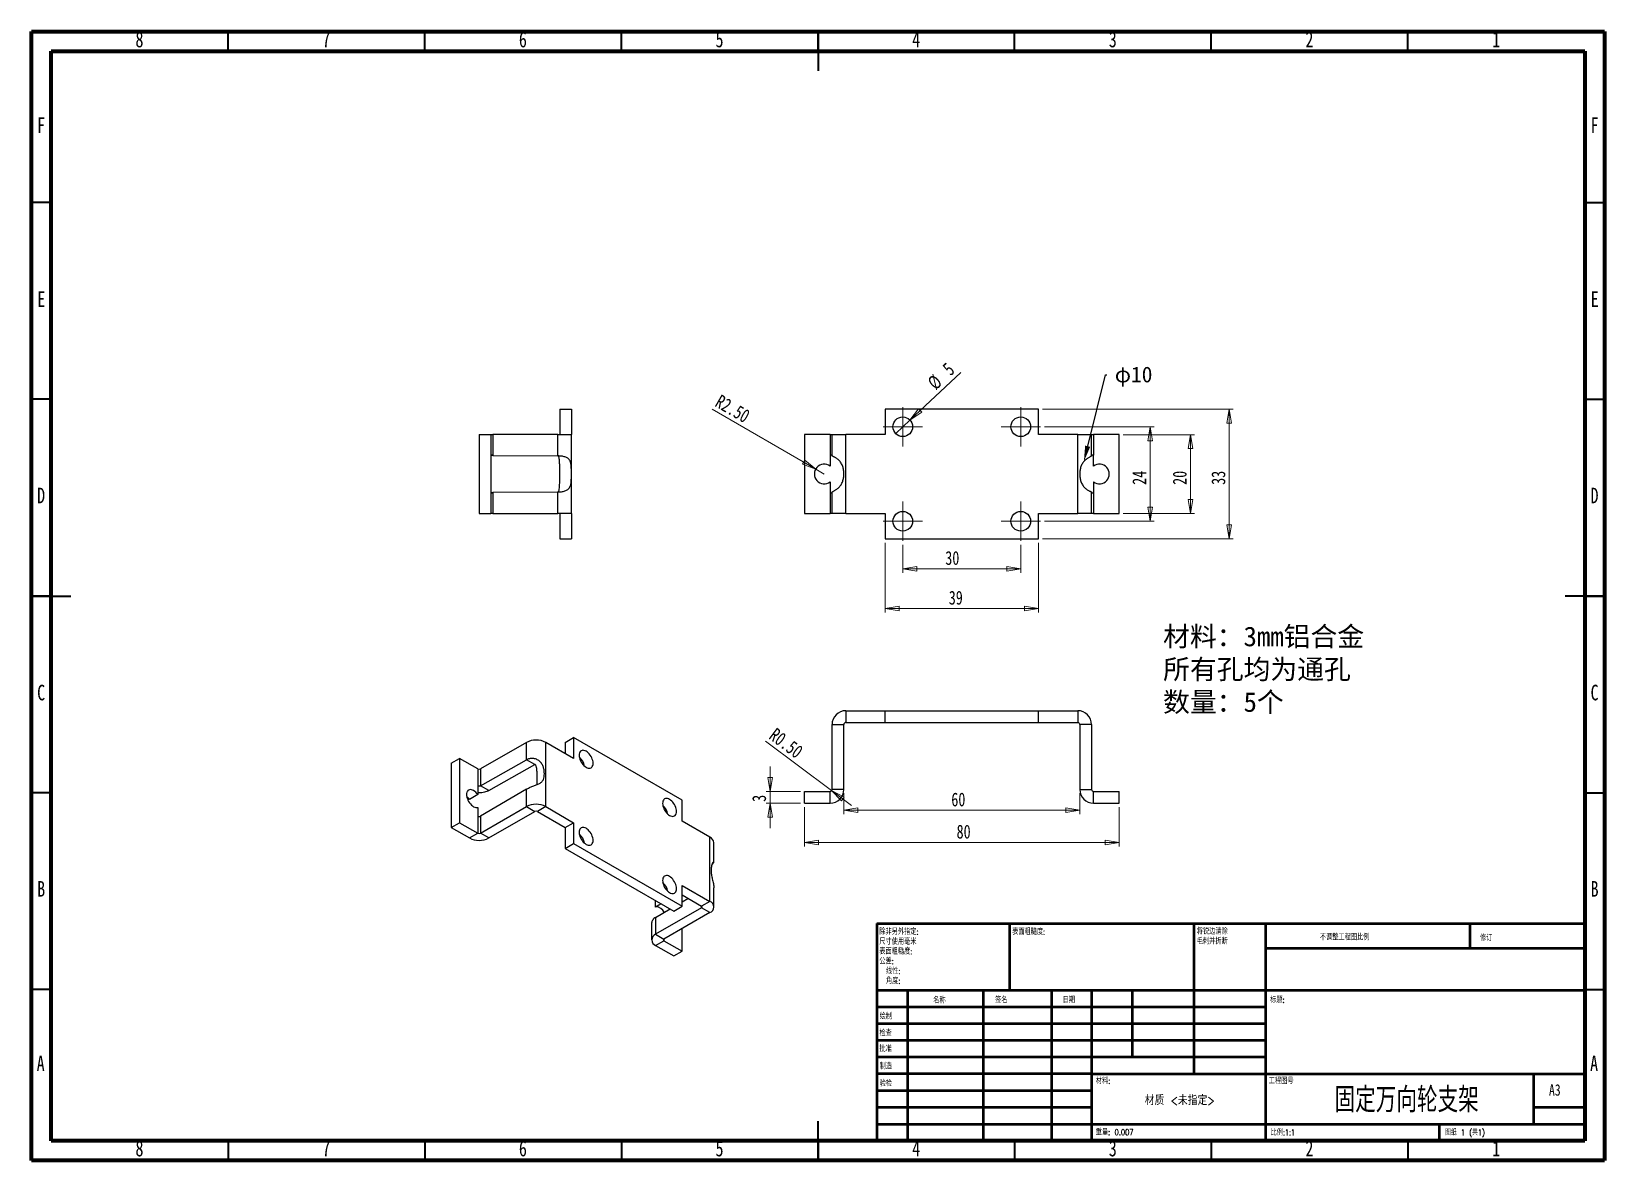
# Model space of a CAD drawing. Header units: millimetres. Extents: x 15 to 415, y 5 to 292.
import ezdxf
from ezdxf import colors
from ezdxf.entities.mleader import LeaderData, LeaderLine
from ezdxf.math import Vec2, Vec3

# ---------------------------------------------------------------- set-up
doc = ezdxf.new("R2010")
doc.units = ezdxf.units.MM
doc.styles.add('SLDTEXTSTYLE0', font='TXT', dxfattribs={"width": 0.75})
doc.styles.add('SLDTEXTSTYLE1', font='TXT', dxfattribs={"width": 0.75, "bigfont": 'bigfont'})
doc.styles.add('SLDTEXTSTYLE2', font='TXT', dxfattribs={"width": 0.694444, "bigfont": 'bigfont'})
doc.dimstyles.new('SLDDIMSTYLE0', dxfattribs={"dimtxt": 3.5, "dimasz": 3.556, "dimexe": 0, "dimexo": 0.0625, "dimgap": 0.875, "dimtad": 1, "dimrnd": 1e-09, "dimzin": 4, "dimdsep": 46, "dimtxsty": 'SLDTEXTSTYLE0', "dimblk1": 'CLOSED', "dimblk2": 'CLOSED', "dimsah": 1, "dimcen": 0, "dimadec": 0, "dimazin": 1, "dimtfac": 1, "dimtofl": 0, "dimtmove": 0, "dimatfit": 3, "dimldrblk": 'CLOSED', "dimfxl": 1, "dimfrac": 2, "dimtolj": 1, "dimtzin": 12, "dimarcsym": 0})
doc.dimstyles.new('SLDDIMSTYLE1', dxfattribs={"dimtxt": 3.5, "dimasz": 3.556, "dimexe": 0, "dimexo": 0.0625, "dimgap": 0.875, "dimtad": 1, "dimrnd": 1e-09, "dimzin": 12, "dimdsep": 46, "dimtxsty": 'SLDTEXTSTYLE0', "dimblk1": 'NONE', "dimblk2": 'CLOSED', "dimsah": 1, "dimcen": 0, "dimadec": 0, "dimazin": 3, "dimtfac": 1, "dimtmove": 0, "dimatfit": 3, "dimldrblk": 'NONE', "dimfxl": 1, "dimfrac": 2, "dimtolj": 1, "dimtzin": 12, "dimarcsym": 0})
doc.dimstyles.new('SLDDIMSTYLE2', dxfattribs={"dimtxt": 3.5, "dimasz": 3.556, "dimexe": 0, "dimexo": 0.0625, "dimgap": 0.875, "dimtad": 1, "dimrnd": 1e-09, "dimzin": 12, "dimdsep": 46, "dimtxsty": 'SLDTEXTSTYLE0', "dimblk1": 'CLOSED', "dimblk2": 'CLOSED', "dimsah": 1, "dimcen": 0.09, "dimadec": 0, "dimazin": 3, "dimtfac": 1, "dimtofl": 0, "dimtmove": 0, "dimatfit": 3, "dimldrblk": 'CLOSED', "dimfxl": 1, "dimfrac": 2, "dimtolj": 1, "dimtzin": 12, "dimarcsym": 0})
doc.dimstyles.new('SLDDIMSTYLE3', dxfattribs={"dimtxt": 3.5, "dimasz": 3.556, "dimexe": 0, "dimexo": 0.0625, "dimgap": 0.875, "dimtad": 1, "dimrnd": 1e-09, "dimzin": 12, "dimdsep": 46, "dimtxsty": 'SLDTEXTSTYLE0', "dimblk1": 'CLOSED', "dimblk2": 'CLOSED', "dimsah": 1, "dimcen": 0.09, "dimadec": 0, "dimazin": 3, "dimtfac": 1, "dimtmove": 0, "dimatfit": 0, "dimldrblk": 'CLOSED', "dimfxl": 1, "dimfrac": 2, "dimtolj": 1, "dimtzin": 12, "dimarcsym": 0})
doc.dimstyles.new('SLDDIMSTYLE4', dxfattribs={"dimtxt": 3.5, "dimasz": 3.556, "dimexe": 0, "dimexo": 0.0625, "dimgap": 0.875, "dimtad": 1, "dimrnd": 1e-09, "dimzin": 0, "dimdsep": 46, "dimtxsty": 'SLDTEXTSTYLE0', "dimblk1": 'CLOSED', "dimblk2": 'CLOSED', "dimsah": 1, "dimcen": 0, "dimadec": 0, "dimazin": 0, "dimtfac": 1, "dimtofl": 0, "dimtmove": 1, "dimatfit": 3, "dimldrblk": 'CLOSED', "dimfxl": 1, "dimfrac": 2, "dimtolj": 1, "dimtzin": 12, "dimarcsym": 0})

# ---------------------------------------------------------------- blocks, each defined once
blk = doc.blocks.new('SW_NOTE_0')
at = {"color": 0, "linetype": 'Continuous', "lineweight": 0, "char_height": 1.5, "attachment_point": 1, "style": 'SLDTEXTSTYLE1'}
for s, insert in [('除非另外指定:', (0, 1.93)), ('表面粗糙度:', (0, -3.07)), ('尺寸使用毫米', (0, -0.57)), ('公差:', (0, -5.57)), ('线性:', (1.69, -8.07)), ('角度:', (1.69, -10.57))]:
    blk.add_mtext(s, dxfattribs=dict(at, insert=insert))
blk = doc.blocks.new('SW_NOTE_1')
at = {"color": 0, "linetype": 'Continuous', "lineweight": 0, "char_height": 1.5, "attachment_point": 1, "style": 'SLDTEXTSTYLE1'}
for s, insert in [('将锐边清除', (0, 1.93)), ('毛刺并折断', (0, -0.57))]:
    blk.add_mtext(s, dxfattribs=dict(at, insert=insert))
blk = doc.blocks.new('_Closed')
at = {"color": 0, "linetype": 'ByBlock', "lineweight": -2}
for p, q in [((-1, 0.166667), (0, 0)), ((-1, 0.166667), (-1, -0.166667)), ((0, 0), (-1, -0.166667)), ((0, 0), (-1, 0))]:
    blk.add_line(p, q, dxfattribs=at)
blk = doc.blocks.new('_D')
at = {"color": 7, "linetype": 'Continuous', "lineweight": 18, "transparency": 16777216}
for q in [(188.07, 195.97), (216.57, 179.51)]:
    blk.add_line((214.41, 180.76), q, dxfattribs=at)
at = {"color": 7, "linetype": 'Continuous', "lineweight": 18, "transparency": 16777216, "xscale": 3.556, "yscale": 3.556, "rotation": 330.0000000000006}
blk.add_blockref('_Closed', (214.41, 180.76, 16.39), dxfattribs=at)
at = {"color": 7, "linetype": 'Continuous', "lineweight": 18, "transparency": 16777216, "insert": (190.31, 199.87), "char_height": 3.5, "attachment_point": 1, "rotation": 330, "style": 'SLDTEXTSTYLE0'}
blk.add_mtext('R2.50', dxfattribs=at)
blk = doc.blocks.new('_D_1')
at = {"color": 7, "linetype": 'Continuous', "lineweight": 18, "transparency": 16777216}
for q in [(251.31, 205.35), (234.75, 189.8)]:
    blk.add_line((238.39, 193.22), q, dxfattribs=at)
at = {"color": 7, "linetype": 'Continuous', "lineweight": 18, "transparency": 16777216, "xscale": 3.556, "yscale": 3.556, "rotation": 223.1980915607311}
blk.add_blockref('_Closed', (238.39, 193.22, 16.39), dxfattribs=at)
at = {"color": 7, "linetype": 'Continuous', "lineweight": 18, "transparency": 16777216, "char_height": 3.5, "attachment_point": 1, "rotation": 43.1981, "style": 'SLDTEXTSTYLE0'}
for s, insert in [('%%c', (242.52, 203.23)), ('5', (246.33, 206.88))]:
    blk.add_mtext(s, dxfattribs=dict(at, insert=insert))
blk = doc.blocks.new('_None')
blk = doc.blocks.new('_D_2')
at = {"color": 7, "linetype": 'Continuous', "lineweight": 18, "transparency": 16777216}
for p, q in [((232.07, 162.01), (232.07, 144.3)), ((271.07, 162.01), (271.07, 144.3)), ((232.07, 145.3), (271.07, 145.3))]:
    blk.add_line(p, q, dxfattribs=at)
at = {"color": 7, "linetype": 'Continuous', "lineweight": 18, "transparency": 16777216, "xscale": 3.556, "yscale": 3.556, "rotation": 180.0000000000004}
blk.add_blockref('_Closed', (232.07, 145.3, 16.39), dxfattribs=at)
at = {"color": 7, "linetype": 'Continuous', "lineweight": 18, "transparency": 16777216, "xscale": 3.556, "yscale": 3.556}
blk.add_blockref('_Closed', (271.07, 145.3, 16.39), dxfattribs=at)
at = {"color": 7, "linetype": 'Continuous', "lineweight": 18, "transparency": 16777216, "insert": (248.25, 149.82), "char_height": 3.5, "attachment_point": 1, "style": 'SLDTEXTSTYLE0'}
blk.add_mtext('39', dxfattribs=at)
blk = doc.blocks.new('_D_3')
at = {"color": 7, "linetype": 'Continuous', "lineweight": 18, "transparency": 16777216}
for p, q in [((236.57, 161.51), (236.57, 154.41)), ((266.57, 161.51), (266.57, 154.41)), ((236.57, 155.41), (266.57, 155.41))]:
    blk.add_line(p, q, dxfattribs=at)
at = {"color": 7, "linetype": 'Continuous', "lineweight": 18, "transparency": 16777216, "xscale": 3.556, "yscale": 3.556, "rotation": 180.0000000000004}
blk.add_blockref('_Closed', (236.57, 155.41, 16.39), dxfattribs=at)
at = {"color": 7, "linetype": 'Continuous', "lineweight": 18, "transparency": 16777216, "xscale": 3.556, "yscale": 3.556}
blk.add_blockref('_Closed', (266.57, 155.41, 16.39), dxfattribs=at)
at = {"color": 7, "linetype": 'Continuous', "lineweight": 18, "transparency": 16777216, "insert": (247.37, 159.92), "char_height": 3.5, "attachment_point": 1, "style": 'SLDTEXTSTYLE0'}
blk.add_mtext('30', dxfattribs=at)
blk = doc.blocks.new('_D_4')
at = {"color": 7, "linetype": 'Continuous', "lineweight": 18, "transparency": 16777216}
for p, q in [((272.07, 196.01), (320.57, 196.01)), ((319.57, 196.01), (319.57, 163.01)), ((272.07, 163.01), (320.57, 163.01))]:
    blk.add_line(p, q, dxfattribs=at)
at = {"color": 7, "linetype": 'Continuous', "lineweight": 18, "transparency": 16777216, "xscale": 3.556, "yscale": 3.556}
for p, rotation in [((319.57, 196.01, 16.39), 90.00000000000041), ((319.57, 163.01, 16.39), 270.0000000000004)]:
    blk.add_blockref('_Closed', p, dxfattribs=dict(at, rotation=rotation))
at = {"color": 7, "linetype": 'Continuous', "lineweight": 18, "transparency": 16777216, "insert": (315.06, 176.75), "char_height": 3.5, "attachment_point": 1, "rotation": 90, "style": 'SLDTEXTSTYLE0'}
blk.add_mtext('33', dxfattribs=at)
blk = doc.blocks.new('_D_5')
at = {"color": 7, "linetype": 'Continuous', "lineweight": 18, "transparency": 16777216}
for p, q in [((292.57, 189.51), (310.73, 189.51)), ((309.73, 189.51), (309.73, 169.51)), ((292.57, 169.51), (310.73, 169.51))]:
    blk.add_line(p, q, dxfattribs=at)
at = {"color": 7, "linetype": 'Continuous', "lineweight": 18, "transparency": 16777216, "xscale": 3.556, "yscale": 3.556}
for p, rotation in [((309.73, 189.51, 16.39), 90.00000000000041), ((309.73, 169.51, 16.39), 270.0000000000004)]:
    blk.add_blockref('_Closed', p, dxfattribs=dict(at, rotation=rotation))
at = {"color": 7, "linetype": 'Continuous', "lineweight": 18, "transparency": 16777216, "insert": (305.22, 176.75), "char_height": 3.5, "attachment_point": 1, "rotation": 90, "style": 'SLDTEXTSTYLE0'}
blk.add_mtext('20', dxfattribs=at)
blk = doc.blocks.new('_D_6')
at = {"color": 7, "linetype": 'Continuous', "lineweight": 18, "transparency": 16777216}
for p, q in [((272.57, 191.51), (300.46, 191.51)), ((299.46, 191.51), (299.46, 167.51)), ((272.57, 167.51), (300.46, 167.51))]:
    blk.add_line(p, q, dxfattribs=at)
at = {"color": 7, "linetype": 'Continuous', "lineweight": 18, "transparency": 16777216, "xscale": 3.556, "yscale": 3.556}
for p, rotation in [((299.46, 191.51, 16.39), 90.0000000000004), ((299.46, 167.51, 16.39), 270.0000000000004)]:
    blk.add_blockref('_Closed', p, dxfattribs=dict(at, rotation=rotation))
at = {"color": 7, "linetype": 'Continuous', "lineweight": 18, "transparency": 16777216, "insert": (294.95, 176.75), "char_height": 3.5, "attachment_point": 1, "rotation": 90, "style": 'SLDTEXTSTYLE0'}
blk.add_mtext('24', dxfattribs=at)
blk = doc.blocks.new('SW_CENTERMARKSYMBOL_0')
at = {"color": 0, "linetype": 'Continuous', "lineweight": 0}
for p, q in [((0, 2.5), (0, 5)), ((-2.5, 0), (-5, 0)), ((0, 0), (-2.5, 0)), ((0, 0), (0, 2.5)), ((0, 0), (0, -2.5)), ((0, 0), (2.5, 0)), ((2.5, 0), (5, 0)), ((0, -2.5), (0, -5))]:
    blk.add_line(p, q, dxfattribs=at)
blk = doc.blocks.new('SW_CENTERMARKSYMBOL_1')
at = {"color": 0, "linetype": 'Continuous', "lineweight": 0}
for p, q in [((0, 2.5), (0, 5)), ((-2.5, 0), (-5, 0)), ((0, 0), (-2.5, 0)), ((0, 0), (0, 2.5)), ((0, 0), (0, -2.5)), ((0, 0), (2.5, 0)), ((2.5, 0), (5, 0)), ((0, -2.5), (0, -5))]:
    blk.add_line(p, q, dxfattribs=at)
blk = doc.blocks.new('SW_CENTERMARKSYMBOL_2')
at = {"color": 0, "linetype": 'Continuous', "lineweight": 0}
for p, q in [((0, 2.5), (0, 5)), ((-2.5, 0), (-5, 0)), ((0, 0), (-2.5, 0)), ((0, 0), (0, 2.5)), ((0, 0), (0, -2.5)), ((0, 0), (2.5, 0)), ((2.5, 0), (5, 0)), ((0, -2.5), (0, -5))]:
    blk.add_line(p, q, dxfattribs=at)
blk = doc.blocks.new('SW_CENTERMARKSYMBOL_3')
at = {"color": 0, "linetype": 'Continuous', "lineweight": 0}
for p, q in [((0, 2.5), (0, 5)), ((-2.5, 0), (-5, 0)), ((0, 0), (-2.5, 0)), ((0, 0), (0, 2.5)), ((0, 0), (0, -2.5)), ((0, 0), (2.5, 0)), ((2.5, 0), (5, 0)), ((0, -2.5), (0, -5))]:
    blk.add_line(p, q, dxfattribs=at)
blk = doc.blocks.new('_D_7')
at = {"color": 7, "linetype": 'Continuous', "lineweight": 18, "transparency": 16777216}
for p, q in [((202.8, 98.84), (202.8, 105.19)), ((210.57, 98.84), (201.8, 98.84)), ((202.8, 95.84), (202.8, 98.84)), ((210.57, 95.84), (201.8, 95.84)), ((202.8, 95.84), (202.8, 89.49))]:
    blk.add_line(p, q, dxfattribs=at)
at = {"color": 7, "linetype": 'Continuous', "lineweight": 18, "transparency": 16777216, "xscale": 3.556, "yscale": 3.556}
for p, rotation in [((202.8, 98.84, 18.66), 270.0000000000002), ((202.8, 95.84, 18.66), 90.00000000000014)]:
    blk.add_blockref('_Closed', p, dxfattribs=dict(at, rotation=rotation))
at = {"color": 7, "linetype": 'Continuous', "lineweight": 18, "transparency": 16777216, "insert": (198.28, 96.17), "char_height": 3.5, "attachment_point": 1, "rotation": 90, "style": 'SLDTEXTSTYLE0'}
blk.add_mtext('3', dxfattribs=at)
blk = doc.blocks.new('_D_8')
at = {"color": 7, "linetype": 'Continuous', "lineweight": 18, "transparency": 16777216}
for p, q in [((211.57, 94.84), (211.57, 84.84)), ((291.57, 94.84), (291.57, 84.84)), ((211.57, 85.84), (291.57, 85.84))]:
    blk.add_line(p, q, dxfattribs=at)
at = {"color": 7, "linetype": 'Continuous', "lineweight": 18, "transparency": 16777216, "xscale": 3.556, "yscale": 3.556, "rotation": 180.0000000000004}
blk.add_blockref('_Closed', (211.57, 85.84, 18.66), dxfattribs=at)
at = {"color": 7, "linetype": 'Continuous', "lineweight": 18, "transparency": 16777216, "xscale": 3.556, "yscale": 3.556}
blk.add_blockref('_Closed', (291.57, 85.84, 18.66), dxfattribs=at)
at = {"color": 7, "linetype": 'Continuous', "lineweight": 18, "transparency": 16777216, "insert": (250.24, 90.35), "char_height": 3.5, "attachment_point": 1, "style": 'SLDTEXTSTYLE0'}
blk.add_mtext('80', dxfattribs=at)
blk = doc.blocks.new('_D_9')
at = {"color": 7, "linetype": 'Continuous', "lineweight": 18, "transparency": 16777216}
for p, q in [((221.57, 98.34), (221.57, 93.03)), ((281.57, 98.34), (281.57, 93.03)), ((221.57, 94.03), (281.57, 94.03))]:
    blk.add_line(p, q, dxfattribs=at)
at = {"color": 7, "linetype": 'Continuous', "lineweight": 18, "transparency": 16777216, "xscale": 3.556, "yscale": 3.556, "rotation": 180}
blk.add_blockref('_Closed', (221.57, 94.03, 18.66), dxfattribs=at)
at = {"color": 7, "linetype": 'Continuous', "lineweight": 18, "transparency": 16777216, "xscale": 3.556, "yscale": 3.556}
blk.add_blockref('_Closed', (281.57, 94.03, 18.66), dxfattribs=at)
at = {"color": 7, "linetype": 'Continuous', "lineweight": 18, "transparency": 16777216, "insert": (248.9, 98.54), "char_height": 3.5, "attachment_point": 1, "style": 'SLDTEXTSTYLE0'}
blk.add_mtext('60', dxfattribs=at)
blk = doc.blocks.new('_D_10')
at = {"color": 7, "linetype": 'Continuous', "lineweight": 18, "transparency": 16777216}
for q in [(201.68, 111.58), (223.56, 95.25)]:
    blk.add_line((218.47, 99.04), q, dxfattribs=at)
at = {"color": 7, "linetype": 'Continuous', "lineweight": 18, "transparency": 16777216, "xscale": 3.556, "yscale": 3.556, "rotation": 143.2605784037003}
blk.add_blockref('_Closed', (218.47, 99.04, 18.66), dxfattribs=at)
at = {"color": 7, "linetype": 'Continuous', "lineweight": 18, "transparency": 16777216, "insert": (204.39, 115.19), "char_height": 3.5, "attachment_point": 1, "rotation": 323.1296, "style": 'SLDTEXTSTYLE0'}
blk.add_mtext('R0.50', dxfattribs=at)

msp = doc.modelspace()

# ---------------------------------------------------------------- linework, layer by layer
at = {"color": 7, "linetype": 'Continuous', "lineweight": 70}
for p, q in [((15, 5), (15, 292)), ((15, 292), (415, 292)), ((415, 292), (415, 5)), ((20, 10), (20, 287)), ((20, 287), (410, 287)), ((410, 287), (410, 10)), ((410, 10), (20, 10)), ((415, 5), (15, 5))]:
    msp.add_line(p, q, dxfattribs=at)
at = {"color": 7, "linetype": 'Continuous', "lineweight": 35}
for p, q in [((65, 287), (65, 292)), ((115, 287), (115, 292)), ((165, 287), (165, 292)), ((215, 292), (215, 282)), ((215, 287), (215, 292)), ((265, 287), (265, 292)), ((315, 287), (315, 292)), ((365, 287), (365, 292)), ((20, 248.5), (15, 248.5)), ((410, 248.5), (415, 248.5)), ((20, 198.5), (15, 198.5)), ((410, 198.5), (415, 198.5)), ((15, 148.5), (25, 148.5)), ((20, 148.5), (15, 148.5)), ((415, 148.5), (405, 148.5)), ((410, 148.5), (415, 148.5)), ((20, 98.5), (15, 98.5)), ((410, 98.5), (415, 98.5)), ((20, 48.5), (15, 48.5)), ((410, 48.5), (415, 48.5)), ((215, 5), (215, 15)), ((65, 10), (65, 5)), ((115, 10), (115, 5)), ((165, 10), (165, 5)), ((215, 10), (215, 5)), ((265, 10), (265, 5)), ((315, 10), (315, 5)), ((365, 10), (365, 5))]:
    msp.add_line(p, q, dxfattribs=at)
at = {"color": 7, "linetype": 'Continuous', "lineweight": 25}
for p, q in [((149.333, 196.012), (152.333, 196.012)), ((149.333, 196.012), (149.333, 189.512)), ((152.333, 196.012), (152.333, 189.512)), ((232.069, 196.012), (232.069, 189.512)), ((271.069, 196.012), (232.069, 196.012)), ((271.069, 189.512), (271.069, 196.012)), ((128.834, 189.512), (128.834, 169.512)), ((128.834, 189.512), (131.834, 189.512)), ((131.834, 189.512), (131.834, 169.512)), ((131.834, 189.512), (132.334, 189.512)), ((132.334, 189.512), (132.334, 184.252)), ((148.833, 189.512), (132.334, 189.512)), ((148.833, 184.095), (148.833, 189.512)), ((148.833, 189.512), (152.333, 189.512)), ((152.333, 169.512), (152.333, 189.512)), ((211.572, 189.512), (211.572, 169.512)), ((218.071, 189.512), (211.572, 189.512)), ((218.071, 189.512), (218.071, 184.282)), ((218.071, 189.512), (218.571, 189.512)), ((218.571, 184.095), (218.571, 189.512)), ((218.571, 189.512), (222.071, 189.512)), ((222.071, 169.512), (222.071, 189.512)), ((232.069, 189.512), (222.071, 189.512)), ((281.068, 189.512), (271.069, 189.512)), ((281.068, 169.512), (281.068, 189.512)), ((281.068, 189.512), (284.568, 189.512)), ((284.568, 184.095), (284.568, 189.512)), ((284.568, 189.512), (285.068, 189.512)), ((285.068, 189.512), (285.068, 184.282)), ((291.567, 189.512), (285.068, 189.512)), ((291.567, 169.512), (291.567, 189.512)), ((132.334, 184.252), (131.834, 184.255)), ((132.334, 184.252), (148.833, 184.095)), ((218.071, 184.282), (218.071, 181.513)), ((285.068, 181.513), (285.068, 184.282)), ((218.071, 177.512), (218.071, 174.742)), ((285.068, 177.512), (285.068, 174.742)), ((131.834, 174.77), (132.334, 174.772)), ((148.833, 174.929), (132.334, 174.772)), ((132.334, 174.772), (132.334, 169.512)), ((148.833, 169.512), (148.833, 174.929)), ((218.071, 174.742), (218.071, 169.512)), ((218.571, 169.512), (218.571, 174.929)), ((284.568, 169.512), (284.568, 174.929)), ((285.068, 174.742), (285.068, 169.512)), ((128.834, 169.512), (131.834, 169.512)), ((132.334, 169.512), (131.834, 169.512)), ((132.334, 169.512), (148.833, 169.512)), ((152.333, 169.512), (148.833, 169.512)), ((149.333, 169.512), (149.333, 163.012)), ((152.333, 169.512), (152.333, 163.012)), ((211.572, 169.512), (218.071, 169.512)), ((218.571, 169.512), (218.071, 169.512)), ((222.071, 169.512), (218.571, 169.512)), ((222.071, 169.512), (232.069, 169.512)), ((232.069, 169.512), (232.069, 163.012)), ((271.069, 169.512), (281.068, 169.512)), ((271.069, 163.012), (271.069, 169.512)), ((284.568, 169.512), (281.068, 169.512)), ((285.068, 169.512), (284.568, 169.512)), ((285.068, 169.512), (291.567, 169.512)), ((149.333, 163.012), (152.333, 163.012)), ((232.069, 163.012), (271.069, 163.012)), ((222.071, 119.344), (222.071, 116.344)), ((222.071, 119.344), (232.069, 119.344)), ((222.071, 116.344), (232.069, 116.344)), ((232.069, 119.344), (271.069, 119.344)), ((232.069, 116.344), (232.069, 119.344)), ((232.069, 116.344), (271.069, 116.344)), ((271.069, 116.344), (271.069, 119.344)), ((271.069, 119.344), (281.068, 119.344)), ((271.069, 116.344), (281.068, 116.344)), ((281.068, 119.344), (281.068, 116.344)), ((150.739, 111.287), (152.86, 112.511)), ((152.86, 112.511), (152.86, 107.204)), ((180.437, 96.591), (152.86, 112.511)), ((218.571, 99.345), (218.571, 115.844)), ((218.571, 115.844), (221.571, 115.844)), ((221.571, 99.345), (221.571, 115.844)), ((284.568, 115.844), (281.568, 115.844)), ((281.568, 115.844), (281.568, 99.345)), ((284.568, 115.844), (284.568, 99.345)), ((140.84, 111.285), (129.174, 104.55)), ((140.84, 106.862), (140.84, 111.285)), ((152.86, 107.204), (145.79, 111.285)), ((145.79, 94.954), (145.79, 111.285)), ((150.739, 111.287), (150.739, 108.428)), ((121.75, 105.979), (123.871, 107.203)), ((121.75, 105.979), (121.75, 89.648)), ((123.871, 107.203), (123.871, 90.872)), ((128.467, 104.55), (123.871, 107.203)), ((128.467, 104.55), (128.467, 100.28)), ((129.174, 100.255), (140.84, 106.862)), ((129.174, 104.55), (129.174, 100.255)), ((131.295, 99.031), (142.962, 105.637)), ((142.962, 105.637), (140.84, 106.862)), ((128.467, 100.28), (128.467, 98.018)), ((131.295, 99.031), (129.174, 100.255)), ((127.197, 97.285), (126.345, 96.794)), ((128.467, 98.018), (127.197, 97.285)), ((140.84, 99.378), (129.174, 92.514)), ((140.84, 94.954), (140.84, 99.378)), ((180.437, 91.284), (180.437, 96.591)), ((211.572, 95.845), (211.572, 98.845)), ((211.572, 98.845), (218.071, 98.845)), ((218.071, 95.845), (218.071, 98.845)), ((221.571, 99.345), (218.571, 99.345)), ((281.568, 99.345), (284.568, 99.345)), ((285.068, 95.845), (285.068, 98.845)), ((285.068, 98.845), (291.567, 98.845)), ((291.567, 95.845), (291.567, 98.845)), ((128.467, 94.751), (128.467, 92.49)), ((128.467, 92.49), (128.467, 88.219)), ((129.174, 88.219), (140.84, 94.954)), ((129.174, 92.514), (129.174, 88.219)), ((131.295, 86.995), (142.962, 93.73)), ((140.84, 94.954), (142.962, 93.73)), ((145.79, 94.954), (143.669, 93.73)), ((143.669, 93.73), (150.739, 89.648)), ((145.79, 94.954), (152.86, 90.873)), ((211.572, 95.845), (218.071, 95.845)), ((285.068, 95.845), (291.567, 95.845)), ((121.75, 89.648), (123.871, 90.872)), ((121.75, 89.648), (126.345, 86.995)), ((123.871, 90.872), (128.467, 88.219)), ((126.345, 86.995), (128.467, 88.219)), ((131.295, 86.995), (129.174, 88.219)), ((150.739, 89.648), (152.86, 90.873)), ((150.739, 89.648), (150.739, 84.341)), ((152.86, 90.873), (152.86, 85.566)), ((187.507, 87.203), (180.437, 91.284)), ((150.739, 84.341), (152.86, 85.566)), ((150.739, 84.341), (178.316, 68.421)), ((152.86, 85.566), (180.437, 69.646)), ((187.507, 70.872), (187.507, 87.203)), ((188.532, 80.863), (188.532, 85.774)), ((175.619, 75.615), (175.555, 75.579)), ((176.749, 73.83), (176.535, 73.708)), ((180.437, 74.953), (187.507, 70.872)), ((180.437, 69.646), (180.437, 74.953)), ((180.437, 72.504), (185.386, 69.647)), ((188.532, 69.443), (188.532, 74.302)), ((173.719, 69.445), (173.719, 71.075)), ((174.494, 69.893), (173.719, 69.445)), ((185.386, 69.239), (173.719, 62.504)), ((173.719, 66.799), (177.388, 68.957)), ((175.13, 70.26), (174.494, 69.893)), ((187.507, 68.014), (175.84, 61.279)), ((178.316, 68.421), (180.437, 69.646)), ((180.437, 70.751), (181.941, 71.636)), ((187.507, 70.872), (185.386, 69.647)), ((185.386, 69.239), (185.386, 69.647)), ((187.507, 68.014), (185.386, 69.239)), ((172.694, 65.37), (172.694, 61.075)), ((173.719, 66.799), (173.719, 62.504)), ((173.719, 62.504), (175.84, 61.279)), ((173.719, 59.646), (175.84, 60.871)), ((175.84, 61.279), (175.84, 60.871)), ((175.84, 60.871), (180.436, 58.218)), ((180.436, 58.218), (180.436, 63.932)), ((173.719, 59.646), (178.315, 56.993)), ((178.315, 56.993), (180.436, 58.218))]:
    msp.add_line(p, q, dxfattribs=at)
at = {"color": 7, "linetype": 'Continuous', "lineweight": 50}
for p, q in [((230, 65.25), (410, 65.25)), ((230, 65.25), (230, 10)), ((263.8, 48.25), (263.8, 65.25)), ((310.6, 65.25), (310.6, 27)), ((328.8, 65.25), (328.8, 10)), ((380.8, 58.875), (380.8, 65.25)), ((410, 58.875), (328.8, 58.875)), ((410, 48.25), (230, 48.25)), ((237.8, 48.25), (237.8, 10)), ((256.991, 48.25), (256.991, 10)), ((274.399, 48.25), (274.399, 10)), ((284.6, 10), (284.6, 48.25)), ((295, 31.25), (295, 48.25)), ((328.8, 44), (230, 44)), ((328.8, 39.75), (230, 39.75)), ((328.8, 35.5), (230, 35.5)), ((328.8, 31.25), (230, 31.25)), ((284.6, 27), (230, 27)), ((284.6, 27), (410, 27)), ((397, 14.25), (397, 27)), ((284.6, 22.75), (230, 22.75)), ((284.6, 18.5), (230, 18.5)), ((410, 18.5), (397, 18.5)), ((230, 14.25), (410, 14.25)), ((373, 10), (373, 14.25))]:
    msp.add_line(p, q, dxfattribs=at)
at = {"color": 7, "linetype": 'Continuous', "lineweight": 25, "flags": 128}
for points in [[(157.81, 105.98), (157.788, 106.311), (157.723, 106.66), (157.617, 107.018), (157.472, 107.374), (157.292, 107.722), (157.081, 108.052), (156.845, 108.356), (156.588, 108.626), (156.319, 108.857), (156.042, 109.041), (155.766, 109.176), (155.496, 109.257), (155.24, 109.282), (155.003, 109.251), (154.792, 109.165), (154.612, 109.026), (154.467, 108.836), (154.361, 108.601), (154.296, 108.327), (154.274, 108.021), (154.296, 107.689), (154.361, 107.34), (154.467, 106.983), (154.612, 106.626), (154.792, 106.278), (155.003, 105.948), (155.24, 105.644), (155.496, 105.374), (155.766, 105.143), (156.042, 104.959), (156.319, 104.824), (156.588, 104.743), (156.845, 104.718), (157.081, 104.749), (157.292, 104.835), (157.472, 104.975), (157.617, 105.164), (157.723, 105.399), (157.788, 105.673), (157.81, 105.98)], [(128.467, 98.018), (128.231, 98.327), (127.974, 98.602), (127.703, 98.838), (127.425, 99.027), (127.147, 99.166), (126.874, 99.251), (126.616, 99.279), (126.376, 99.25), (126.163, 99.166), (125.981, 99.027), (125.834, 98.837), (125.726, 98.602), (125.661, 98.326), (125.639, 98.017), (125.661, 97.683), (125.726, 97.332), (125.834, 96.972), (125.981, 96.613), (126.163, 96.264), (126.376, 95.932), (126.616, 95.628), (126.874, 95.357), (127.147, 95.128), (127.425, 94.945), (127.703, 94.813), (127.974, 94.736), (128.231, 94.715), (128.467, 94.751)], [(179.023, 93.733), (179.001, 94.065), (178.937, 94.414), (178.83, 94.771), (178.685, 95.128), (178.505, 95.476), (178.294, 95.806), (178.058, 96.109), (177.802, 96.38), (177.532, 96.61), (177.255, 96.795), (176.979, 96.93), (176.709, 97.011), (176.453, 97.036), (176.216, 97.005), (176.005, 96.919), (175.825, 96.779), (175.68, 96.59), (175.574, 96.355), (175.509, 96.081), (175.487, 95.774), (175.509, 95.443), (175.574, 95.094), (175.68, 94.736), (175.825, 94.38), (176.005, 94.032), (176.216, 93.702), (176.453, 93.398), (176.709, 93.128), (176.979, 92.897), (177.255, 92.713), (177.532, 92.578), (177.802, 92.497), (178.058, 92.472), (178.294, 92.503), (178.505, 92.589), (178.685, 92.728), (178.83, 92.918), (178.937, 93.153), (179.001, 93.427), (179.023, 93.733)], [(157.81, 86.383), (157.788, 86.714), (157.723, 87.063), (157.617, 87.421), (157.472, 87.777), (157.292, 88.125), (157.081, 88.455), (156.845, 88.759), (156.588, 89.029), (156.319, 89.26), (156.042, 89.444), (155.766, 89.579), (155.496, 89.66), (155.24, 89.685), (155.003, 89.654), (154.792, 89.568), (154.612, 89.429), (154.467, 89.239), (154.361, 89.004), (154.296, 88.73), (154.274, 88.424), (154.296, 88.092), (154.361, 87.743), (154.467, 87.386), (154.612, 87.029), (154.792, 86.681), (155.003, 86.351), (155.24, 86.048), (155.496, 85.777), (155.766, 85.546), (156.042, 85.362), (156.319, 85.227), (156.588, 85.146), (156.845, 85.121), (157.081, 85.152), (157.292, 85.238), (157.472, 85.378), (157.617, 85.567), (157.723, 85.802), (157.788, 86.076), (157.81, 86.383)], [(179.023, 74.136), (179.001, 74.468), (178.937, 74.817), (178.83, 75.174), (178.685, 75.531), (178.505, 75.879), (178.294, 76.209), (178.058, 76.512), (177.802, 76.783), (177.532, 77.014), (177.255, 77.198), (176.979, 77.333), (176.709, 77.414), (176.453, 77.439), (176.216, 77.408), (176.005, 77.322), (175.825, 77.182), (175.68, 76.993), (175.574, 76.758), (175.509, 76.484), (175.487, 76.177), (175.509, 75.846), (175.574, 75.497), (175.68, 75.139), (175.825, 74.783), (176.005, 74.435), (176.216, 74.105), (176.453, 73.801), (176.709, 73.531), (176.979, 73.3), (177.255, 73.116), (177.532, 72.981), (177.802, 72.9), (178.058, 72.875), (178.294, 72.906), (178.505, 72.992), (178.685, 73.131), (178.83, 73.321), (178.937, 73.556), (179.001, 73.83), (179.023, 74.136)]]:
    msp.add_lwpolyline(points, dxfattribs=at)
at = {"color": 7, "linetype": 'Continuous', "lineweight": 25}
for centre in [(236.569, 191.512), (266.569, 191.512), (236.569, 167.512), (266.569, 167.512)]:
    msp.add_circle(centre, 2.5, dxfattribs=at)
for centre, radius, start, end in [((216.572, 179.512), 2.5, 53.15291, 306.84709), ((286.567, 179.512), 2.5, 233.15291, 126.84709), ((222.071, 115.844), 3.5, 90, 180), ((222.071, 115.844), 0.5, 90, 180), ((281.068, 115.844), 3.5, 0, 90), ((281.068, 115.844), 0.5, 360, 90), ((143.315, 106.533), 5.358, 62.49143, 117.50857), ((128.82, 105.233), 0.769, 242.60967, 297.39033), ((151.651, 104.465), 4.067, 11.00942, 48.9852), ((123.23, 94.664), 3.774, 34.36596, 49.43548), ((218.071, 99.345), 3.5, 270, 0), ((218.071, 99.345), 0.5, 270, 0), ((285.068, 99.345), 3.5, 180, 270), ((285.068, 99.345), 0.5, 180, 270), ((143.315, 90.202), 5.358, 62.49143, 117.50857), ((143.315, 93.047), 0.769, 62.60967, 117.39033), ((172.864, 92.219), 4.067, 11.00942, 48.9852), ((128.82, 88.902), 0.769, 242.60967, 297.39033), ((128.82, 91.747), 5.358, 242.49143, 297.50857), ((151.651, 84.868), 4.067, 11.00942, 48.9852), ((186.796, 85.61), 1.744, 5.38826, 65.93188), ((172.864, 72.622), 4.067, 11.00942, 48.9852), ((173.803, 67.107), 2.34, 24.98785, 92.04485), ((185.308, 69.443), 0.218, 290.78342, 69.21658), ((186.951, 69.443), 1.533, 291.26827, 68.73173), ((174.275, 61.075), 1.533, 111.26827, 248.73173), ((175.918, 61.075), 0.218, 110.78342, 249.21658)]:
    msp.add_arc(centre, radius, start, end, dxfattribs=at)
for points, knots in [([(132.334, 184.252), (132.203, 184.257), (132.073, 184.262), (131.887, 184.272), (131.834, 184.277), (131.834, 184.282)], [0, 0, 0, 0, 0.5, 0.5, 1, 1, 1, 1]), ([(148.833, 174.929), (149.157, 174.944), (149.473, 174.971), (149.934, 175.039), (150.086, 175.067), (150.374, 175.131), (150.512, 175.169), (150.777, 175.255), (150.904, 175.305), (151.139, 175.418), (151.248, 175.481), (151.548, 175.693), (151.714, 175.868), (151.966, 176.278), (152.056, 176.52), (152.15, 176.918), (152.174, 177.056), (152.215, 177.344), (152.231, 177.494), (152.267, 177.947), (152.28, 178.258), (152.295, 178.895), (152.297, 179.218), (152.297, 179.856), (152.294, 180.174), (152.284, 180.648), (152.279, 180.805), (152.265, 181.12), (152.256, 181.276), (152.221, 181.733), (152.185, 182.024), (152.063, 182.563), (151.978, 182.802), (151.791, 183.114), (151.719, 183.211), (151.556, 183.384), (151.466, 183.461), (151.266, 183.601), (151.155, 183.664), (150.919, 183.773), (150.793, 183.819), (150.527, 183.901), (150.386, 183.935), (150.094, 183.993), (149.944, 184.016), (149.483, 184.072), (149.158, 184.091), (148.833, 184.095)], [0, 0, 0, 0, 0.0625, 0.0625, 0.09375, 0.09375, 0.125, 0.125, 0.15625, 0.15625, 0.1875, 0.1875, 0.25, 0.25, 0.3125, 0.3125, 0.34375, 0.34375, 0.375, 0.375, 0.4375, 0.4375, 0.5, 0.5, 0.5625, 0.5625, 0.59375, 0.59375, 0.625, 0.625, 0.6875, 0.6875, 0.75, 0.75, 0.78125, 0.78125, 0.8125, 0.8125, 0.84375, 0.84375, 0.875, 0.875, 0.90625, 0.90625, 0.9375, 0.9375, 1, 1, 1, 1]), ([(148.833, 174.929), (148.882, 174.944), (148.924, 174.973), (148.995, 175.042), (149.024, 175.083), (149.097, 175.21), (149.13, 175.303), (149.207, 175.584), (149.233, 175.777), (149.292, 176.361), (149.304, 176.758), (149.32, 177.548), (149.323, 177.944), (149.327, 178.735), (149.328, 179.131), (149.328, 179.923), (149.327, 180.319), (149.324, 181.112), (149.321, 181.508), (149.305, 182.299), (149.295, 182.694), (149.239, 183.279), (149.215, 183.474), (149.139, 183.754), (149.108, 183.844), (149.033, 183.968), (149.003, 184.007), (148.929, 184.069), (148.883, 184.091), (148.833, 184.095)], [0, 0, 0, 0, 0.015625, 0.015625, 0.03125, 0.03125, 0.0625, 0.0625, 0.125, 0.125, 0.25, 0.25, 0.375, 0.375, 0.5, 0.5, 0.625, 0.625, 0.75, 0.75, 0.875, 0.875, 0.9375, 0.9375, 0.96875, 0.96875, 0.984375, 0.984375, 1, 1, 1, 1]), ([(218.571, 184.252), (218.571, 184.257), (218.517, 184.262), (218.332, 184.272), (218.202, 184.277), (218.071, 184.282)], [0, 0, 0, 0, 0.5, 0.5, 1, 1, 1, 1]), ([(218.571, 174.929), (218.571, 174.944), (218.615, 174.971), (218.745, 175.039), (218.799, 175.067), (218.925, 175.131), (218.996, 175.169), (219.156, 175.255), (219.245, 175.305), (219.434, 175.418), (219.534, 175.481), (219.844, 175.693), (220.068, 175.868), (220.491, 176.278), (220.694, 176.52), (220.95, 176.918), (221.028, 177.056), (221.168, 177.344), (221.23, 177.494), (221.389, 177.947), (221.462, 178.258), (221.554, 178.895), (221.573, 179.218), (221.572, 179.856), (221.553, 180.174), (221.486, 180.648), (221.458, 180.805), (221.386, 181.12), (221.342, 181.276), (221.187, 181.733), (221.05, 182.024), (220.712, 182.563), (220.516, 182.802), (220.197, 183.114), (220.086, 183.211), (219.869, 183.384), (219.761, 183.461), (219.551, 183.601), (219.448, 183.664), (219.256, 183.773), (219.167, 183.819), (219.005, 183.901), (218.93, 183.935), (218.802, 183.993), (218.748, 184.016), (218.617, 184.072), (218.571, 184.091), (218.571, 184.095)], [0, 0, 0, 0, 0.0625, 0.0625, 0.09375, 0.09375, 0.125, 0.125, 0.15625, 0.15625, 0.1875, 0.1875, 0.25, 0.25, 0.3125, 0.3125, 0.34375, 0.34375, 0.375, 0.375, 0.4375, 0.4375, 0.5, 0.5, 0.5625, 0.5625, 0.59375, 0.59375, 0.625, 0.625, 0.6875, 0.6875, 0.75, 0.75, 0.78125, 0.78125, 0.8125, 0.8125, 0.84375, 0.84375, 0.875, 0.875, 0.90625, 0.90625, 0.9375, 0.9375, 1, 1, 1, 1]), ([(284.568, 184.095), (284.568, 184.081), (284.524, 184.054), (284.394, 183.985), (284.34, 183.958), (284.214, 183.893), (284.142, 183.856), (283.983, 183.769), (283.893, 183.719), (283.704, 183.606), (283.605, 183.543), (283.295, 183.332), (283.07, 183.157), (282.648, 182.747), (282.445, 182.504), (282.189, 182.107), (282.111, 181.969), (281.971, 181.681), (281.909, 181.531), (281.749, 181.078), (281.677, 180.767), (281.585, 180.13), (281.566, 179.807), (281.567, 179.169), (281.586, 178.851), (281.652, 178.377), (281.681, 178.219), (281.753, 177.905), (281.797, 177.748), (281.952, 177.292), (282.088, 177.001), (282.427, 176.461), (282.623, 176.223), (282.942, 175.911), (283.053, 175.814), (283.27, 175.641), (283.378, 175.563), (283.588, 175.424), (283.691, 175.361), (283.883, 175.252), (283.972, 175.205), (284.134, 175.124), (284.208, 175.089), (284.337, 175.032), (284.39, 175.008), (284.522, 174.952), (284.568, 174.934), (284.568, 174.929)], [0, 0, 0, 0, 0.0625, 0.0625, 0.09375, 0.09375, 0.125, 0.125, 0.15625, 0.15625, 0.1875, 0.1875, 0.25, 0.25, 0.3125, 0.3125, 0.34375, 0.34375, 0.375, 0.375, 0.4375, 0.4375, 0.5, 0.5, 0.5625, 0.5625, 0.59375, 0.59375, 0.625, 0.625, 0.6875, 0.6875, 0.75, 0.75, 0.78125, 0.78125, 0.8125, 0.8125, 0.84375, 0.84375, 0.875, 0.875, 0.90625, 0.90625, 0.9375, 0.9375, 1, 1, 1, 1]), ([(285.068, 184.282), (284.937, 184.277), (284.807, 184.272), (284.622, 184.262), (284.568, 184.257), (284.568, 184.252)], [0, 0, 0, 0, 0.5, 0.5, 1, 1, 1, 1]), ([(131.834, 174.742), (131.834, 174.747), (131.887, 174.752), (132.073, 174.762), (132.203, 174.767), (132.334, 174.772)], [0, 0, 0, 0, 0.5, 0.5, 1, 1, 1, 1]), ([(218.071, 174.742), (218.202, 174.747), (218.332, 174.752), (218.517, 174.762), (218.571, 174.767), (218.571, 174.772)], [0, 0, 0, 0, 0.5, 0.5, 1, 1, 1, 1]), ([(284.568, 174.772), (284.568, 174.767), (284.622, 174.762), (284.807, 174.752), (284.937, 174.747), (285.068, 174.742)], [0, 0, 0, 0, 0.5, 0.5, 1, 1, 1, 1]), ([(140.84, 99.378), (141.07, 99.522), (141.325, 99.655), (141.742, 99.846), (141.888, 99.908), (142.18, 100.027), (142.329, 100.085), (142.629, 100.198), (142.782, 100.255), (143.082, 100.366), (143.229, 100.421), (143.661, 100.59), (143.936, 100.709), (144.413, 100.974), (144.621, 101.126), (144.868, 101.384), (144.941, 101.475), (145.068, 101.67), (145.124, 101.773), (145.262, 102.093), (145.322, 102.323), (145.398, 102.811), (145.413, 103.068), (145.412, 103.589), (145.397, 103.856), (145.342, 104.266), (145.319, 104.404), (145.258, 104.684), (145.22, 104.827), (145.086, 105.248), (144.964, 105.527), (144.638, 106.056), (144.44, 106.296), (144.082, 106.605), (143.952, 106.699), (143.684, 106.863), (143.544, 106.934), (143.254, 107.052), (143.102, 107.099), (142.8, 107.17), (142.648, 107.194), (142.345, 107.218), (142.193, 107.219), (141.896, 107.199), (141.752, 107.179), (141.333, 107.09), (141.071, 106.991), (140.84, 106.862)], [0, 0, 0, 0, 0.0625, 0.0625, 0.09375, 0.09375, 0.125, 0.125, 0.15625, 0.15625, 0.1875, 0.1875, 0.25, 0.25, 0.3125, 0.3125, 0.34375, 0.34375, 0.375, 0.375, 0.4375, 0.4375, 0.5, 0.5, 0.5625, 0.5625, 0.59375, 0.59375, 0.625, 0.625, 0.6875, 0.6875, 0.75, 0.75, 0.78125, 0.78125, 0.8125, 0.8125, 0.84375, 0.84375, 0.875, 0.875, 0.90625, 0.90625, 0.9375, 0.9375, 1, 1, 1, 1]), ([(143.583, 100.565), (143.591, 100.73), (143.627, 101.465), (143.618, 102.535), (143.579, 103.664), (143.519, 104.358), (143.447, 104.828), (143.37, 105.145), (143.285, 105.381), (143.197, 105.539), (143.101, 105.626), (143.03, 105.657), (142.982, 105.643), (142.962, 105.637)], [0, 0, 0, 0, 0.0956666, 0.4269356, 0.6080367, 0.7301114, 0.8129115, 0.8696828, 0.9092273, 0.9529616, 0.9699405, 0.9870838, 1, 1, 1, 1]), ([(129.174, 100.255), (129.081, 100.206), (128.951, 100.179), (128.689, 100.187), (128.559, 100.222), (128.467, 100.28)], [0, 0, 0, 0, 0.5, 0.5, 1, 1, 1, 1]), ([(131.295, 99.031), (131.124, 98.944), (130.781, 98.769), (130.167, 98.587), (129.508, 98.476), (128.929, 98.437), (128.584, 98.464), (128.467, 98.473)], [0, 0, 0, 0, 0.2213473, 0.4426946, 0.6640419, 0.8853892, 1, 1, 1, 1]), ([(128.467, 92.49), (128.559, 92.441), (128.689, 92.414), (128.951, 92.422), (129.081, 92.457), (129.174, 92.514)], [0, 0, 0, 0, 0.5, 0.5, 1, 1, 1, 1]), ([(188.024, 80.251), (188.071, 80.285), (188.217, 80.39), (188.378, 80.56), (188.504, 80.738), (188.544, 80.869), (188.513, 80.936), (188.427, 80.925), (188.308, 80.83), (188.179, 80.649), (188.043, 80.362), (187.922, 79.941), (187.835, 79.296), (187.826, 78.618), (187.871, 77.95), (187.94, 77.417), (188.045, 76.856), (188.18, 76.276), (188.329, 75.679), (188.452, 75.119), (188.525, 74.653), (188.525, 74.402), (188.525, 74.302)], [0, 0, 0, 0, 0.02238906, 0.06950619, 0.11805109, 0.16404752, 0.21144264, 0.25627901, 0.30244804, 0.34681218, 0.39224745, 0.45536242, 0.52025135, 0.61798681, 0.66818368, 0.71888362, 0.76978534, 0.82185126, 0.8728458, 0.92577751, 0.97034724, 1, 1, 1, 1]), ([(173.719, 66.799), (173.395, 66.61), (173.136, 66.384), (172.785, 65.891), (172.694, 65.624), (172.694, 65.358)], [0, 0, 0, 0, 0.5, 0.5, 1, 1, 1, 1])]:
    msp.add_open_spline(points, degree=3, knots=knots, dxfattribs=at)

# ---------------------------------------------------------------- block references
at = {"color": 7, "linetype": 'Continuous', "lineweight": 0}
for name, p in [('SW_CENTERMARKSYMBOL_1', (236.569, 191.512)), ('SW_CENTERMARKSYMBOL_0', (266.569, 191.512)), ('SW_CENTERMARKSYMBOL_2', (236.569, 167.512)), ('SW_CENTERMARKSYMBOL_3', (266.569, 167.512)), ('SW_NOTE_0', (230.594, 61.987)), ('SW_NOTE_1', (311.309, 62.069))]:
    msp.add_blockref(name, p, dxfattribs=at)

# ---------------------------------------------------------------- texts
for s, insert, char_height, attachment_point, style in [('8', (42.46, 291.946), 3.969, 2, 'SLDTEXTSTYLE0'), ('7', (89.96, 291.946), 3.969, 2, 'SLDTEXTSTYLE0'), ('6', (139.96, 291.946), 3.969, 2, 'SLDTEXTSTYLE0'), ('5', (189.96, 291.946), 3.969, 2, 'SLDTEXTSTYLE0'), ('4', (239.96, 291.946), 3.969, 2, 'SLDTEXTSTYLE0'), ('3', (289.96, 291.946), 3.969, 2, 'SLDTEXTSTYLE0'), ('2', (339.96, 291.946), 3.969, 2, 'SLDTEXTSTYLE0'), ('1', (387.46, 291.946), 3.969, 2, 'SLDTEXTSTYLE0'), ('F', (17.458, 270.196), 3.969, 2, 'SLDTEXTSTYLE0'), ('F', (412.458, 270.196), 3.969, 2, 'SLDTEXTSTYLE0'), ('E', (17.508, 225.946), 3.969, 2, 'SLDTEXTSTYLE0'), ('E', (412.508, 225.946), 3.969, 2, 'SLDTEXTSTYLE0'), ('D', (17.453, 176.037), 3.969, 2, 'SLDTEXTSTYLE0'), ('D', (412.453, 176.037), 3.969, 2, 'SLDTEXTSTYLE0'), ('C', (17.459, 125.946), 3.969, 2, 'SLDTEXTSTYLE0'), ('C', (412.459, 125.946), 3.969, 2, 'SLDTEXTSTYLE0'), ('B', (17.471, 76.037), 3.969, 2, 'SLDTEXTSTYLE0'), ('B', (412.471, 76.037), 3.969, 2, 'SLDTEXTSTYLE0'), ('表面粗糙度:', (264.371, 63.919), 1.5, 1, 'SLDTEXTSTYLE1'), ('不调整工程图比例', (342.615, 62.533), 1.5, 1, 'SLDTEXTSTYLE1'), ('修订', (383.328, 62.335), 1.5, 1, 'SLDTEXTSTYLE1'), ('名称', (244.322, 46.501), 1.5, 1, 'SLDTEXTSTYLE1'), ('签名', (260.034, 46.562), 1.5, 1, 'SLDTEXTSTYLE1'), ('日期', (277.215, 46.576), 1.5, 1, 'SLDTEXTSTYLE1'), ('标题:', (329.956, 46.576), 1.5, 1, 'SLDTEXTSTYLE1'), ('绘制', (230.685, 42.43), 1.5, 1, 'SLDTEXTSTYLE1'), ('检查', (230.624, 38.154), 1.5, 1, 'SLDTEXTSTYLE1'), ('批准', (230.622, 34.177), 1.5, 1, 'SLDTEXTSTYLE1'), ('A', (17.34, 31.696), 3.969, 2, 'SLDTEXTSTYLE0'), ('制造', (230.682, 29.734), 1.5, 1, 'SLDTEXTSTYLE1'), ('A', (412.34, 31.696), 3.969, 2, 'SLDTEXTSTYLE0'), ('验检', (230.677, 25.35), 1.5, 1, 'SLDTEXTSTYLE1'), ('材料:', (285.646, 25.986), 1.5, 1, 'SLDTEXTSTYLE1'), ('工程图号', (329.629, 25.986), 1.5, 1, 'SLDTEXTSTYLE1'), ('固定万向轮支架', (364.688, 23.607), 6.35, 2, 'SLDTEXTSTYLE1'), ('A3', (400.871, 24.406), 2.9104, 1, 'SLDTEXTSTYLE0'), ('材质 <未指定>', (306.966, 21.486), 2.3813, 2, 'SLDTEXTSTYLE1'), ('重量: 0.007', (285.618, 12.949), 1.4986, 1, 'SLDTEXTSTYLE1'), ('比例:1:1', (330.074, 12.9), 1.5, 1, 'SLDTEXTSTYLE1'), ('图纸 1 (共1)', (374.478, 12.9), 1.5, 1, 'SLDTEXTSTYLE2'), ('8', (42.46, 10.037), 3.969, 2, 'SLDTEXTSTYLE0'), ('7', (89.96, 10.037), 3.969, 2, 'SLDTEXTSTYLE0'), ('6', (139.96, 10.037), 3.969, 2, 'SLDTEXTSTYLE0'), ('5', (189.96, 10.037), 3.969, 2, 'SLDTEXTSTYLE0'), ('4', (239.96, 10.037), 3.969, 2, 'SLDTEXTSTYLE0'), ('3', (289.96, 10.037), 3.969, 2, 'SLDTEXTSTYLE0'), ('2', (339.96, 10.037), 3.969, 2, 'SLDTEXTSTYLE0'), ('1', (387.46, 10.037), 3.969, 2, 'SLDTEXTSTYLE0')]:
    msp.add_mtext(s, dxfattribs=dict(at, insert=insert, char_height=char_height, attachment_point=attachment_point, style=style))
at = {"insert": (302.748, 140.723), "char_height": 5, "attachment_point": 1}
msp.add_mtext_dynamic_manual_height_columns('{\\fSimSun|b0|i0|c134|p2;材料：}3mm{\\fSimSun|b0|i0|c134|p2;铝合金}\\P{\\fSimSun|b0|i0|c134|p2;所有孔均为通孔}\\P{\\fSimSun|b0|i0|c134|p2;数量：}5{\\fSimSun|b0|i0|c134|p2;个}', width=81.66959, gutter_width=17.5, heights=[0], dxfattribs=at)

# ---------------------------------------------------------------- dimensions: what is measured, and where the dimension line sits
at = {"color": 7, "linetype": 'Continuous', "lineweight": 18}
dim = msp.add_diameter_dim_2p(p1=(234.747, 189.801), p2=(238.392, 193.224), dimstyle='SLDDIMSTYLE1', dxfattribs=at)
dim.commit()
dim.dimension.update_dxf_attribs({"geometry": '_D_1', "text_midpoint": (248.613, 202.821), "dimtype": 163})
for center, mpoint, dimstyle, picture, middle in [((216.572, 179.512), (214.407, 180.762), 'SLDDIMSTYLE0', '_D', (193.09, 193.07)), ((218.071, 99.345), (218.471, 99.045), 'SLDDIMSTYLE4', '_D_10', (206.259, 108.205))]:
    dim = msp.add_radius_dim(center=center, mpoint=mpoint, dimstyle=dimstyle, dxfattribs=at)
    dim.commit()
    dim.dimension.update_dxf_attribs({"geometry": picture, "text_midpoint": middle, "dimtype": 164})
for base, p1, p2, dimstyle, picture, middle in [((319.567, 163.012), (271.069, 196.012), (271.069, 163.012), 'SLDDIMSTYLE2', '_D_4', (319.567, 179.332)), ((299.462, 167.512), (271.569, 191.512), (271.569, 167.512), 'SLDDIMSTYLE2', '_D_6', (299.462, 179.332)), ((309.729, 169.512), (291.567, 189.512), (291.567, 169.512), 'SLDDIMSTYLE3', '_D_5', (309.729, 179.332)), ((202.796, 98.845), (211.572, 95.845), (211.572, 98.845), 'SLDDIMSTYLE3', '_D_7', (202.796, 97.465))]:
    dim = msp.add_linear_dim(base=base, p1=p1, p2=p2, angle=90, dimstyle=dimstyle, dxfattribs=at)
    dim.commit()
    dim.dimension.update_dxf_attribs({"geometry": picture, "text_midpoint": middle, "dimtype": 160})
for base, p1, p2, picture, middle in [((271.069, 145.304), (232.069, 163.012), (271.069, 163.012), '_D_2', (250.839, 145.304)), ((266.569, 155.41), (236.569, 162.512), (266.569, 162.512), '_D_3', (249.953, 155.41)), ((281.568, 94.031), (221.571, 99.345), (281.568, 99.345), '_D_9', (251.484, 94.031)), ((291.567, 85.8374), (211.5718, 95.845), (291.567, 95.845), '_D_8', (252.8254, 85.8374))]:
    dim = msp.add_linear_dim(base=base, p1=p1, p2=p2, dimstyle='SLDDIMSTYLE2', dxfattribs=at)
    dim.commit()
    dim.dimension.update_dxf_attribs({"geometry": picture, "text_midpoint": middle, "dimtype": 160})

# ---------------------------------------------------------------- leaders
ml = msp.add_multileader_mtext('Standard')
ml.set_content('{\\fSimSun|b0|i0|c134|p2;φ}10', color=256)
ml.set_leader_properties()
ml.build(insert=Vec2(0, 0))
ml.multileader.update_dxf_attribs({"text_right_attachment_type": 6, "dogleg_length": 0.36})
ctx = ml.context
ctx.base_point, ctx.plane_origin = Vec3(288.46, 204.753), Vec3(282.606, 182.683)
ctx.right_attachment = 6
notes = []
notes.append((ctx, [(0, (1, 1, 0), (288.1, 204.753), (1, 0), 0.36, [(0, [(282.606, 182.683)], 0, [])])]))
ctx.mtext.insert, ctx.mtext.flow_direction = Vec3(290.46, 206.809), 5
for ctx, leaders in notes:
    for number, flags, end, landing, length, lines in leaders:
        leader = LeaderData()
        leader.index, (leader.has_last_leader_line, leader.has_dogleg_vector, leader.attachment_direction) = number, flags
        leader.last_leader_point, leader.dogleg_vector, leader.dogleg_length = Vec3(end), Vec3(landing), length
        for number, points, colour, breaks in lines:
            line = LeaderLine()
            line.index, line.vertices, line.color, line.breaks = number, Vec3.list(points), colors.encode_raw_color(colour), breaks
            leader.lines.append(line)
        ctx.leaders.append(leader)

doc.saveas('drawing.dxf')
